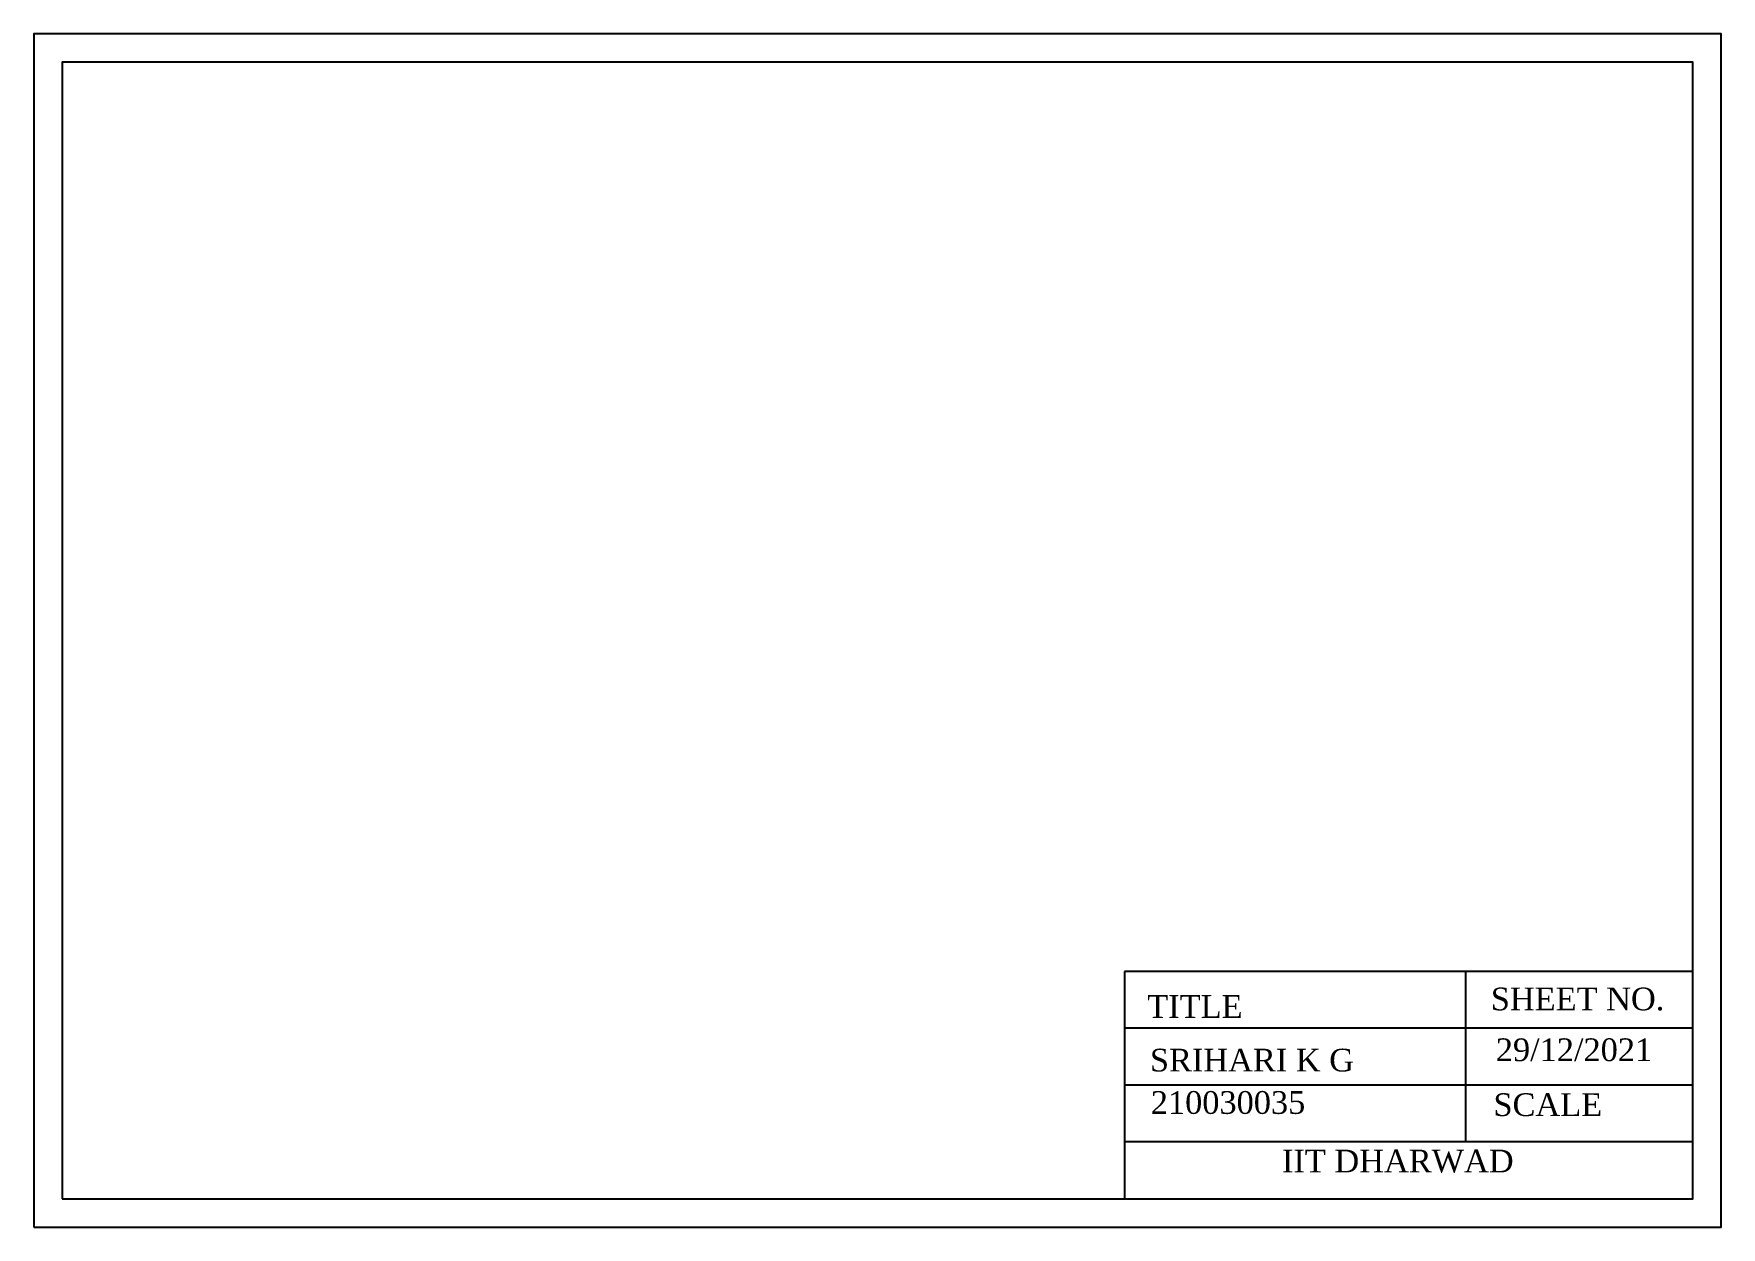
# Paper-space layout 'Layout2' of a CAD drawing. Header units: millimetres. Extents: x 0 to 297, y 0 to 210.
import ezdxf

# ---------------------------------------------------------------- set-up
doc = ezdxf.new("R2010")
doc.units = ezdxf.units.MM
doc.styles.add('Drawing', font='times.ttf')

psp = doc.layouts.new('Layout2')

# ---------------------------------------------------------------- linework, layer by layer
for p, q in [((292, 45), (192, 45)), ((192, 45), (192, 5)), ((252, 45), (252, 15)), ((292, 5), (292, 45)), ((292, 35), (192, 35)), ((292, 25), (192, 25)), ((292, 15), (192, 15)), ((192, 5), (292, 5)), ((292, 5), (292, 5))]:
    psp.add_line(p, q)
for points in [[(0, 0), (297, 0), (297, 210), (0, 210)], [(5, 5), (292, 5), (292, 205), (5, 205)]]:
    psp.add_lwpolyline(points, close=True)

# ---------------------------------------------------------------- texts
at = {"style": 'Drawing'}
for s, p in [('SHEET NO.', (256.44, 38.17)), ('TITLE', (195.98, 36.84)), ('29/12/2021', (257.32, 29.23)), ('SRIHARI K G', (196.45, 27.41)), ('210030035', (196.6, 19.95)), ('SCALE', (256.91, 19.57)), ('IIT DHARWAD', (219.69, 9.65))]:
    psp.add_text(s, height=4, dxfattribs=at).set_placement(p)

doc.saveas('drawing.dxf')
